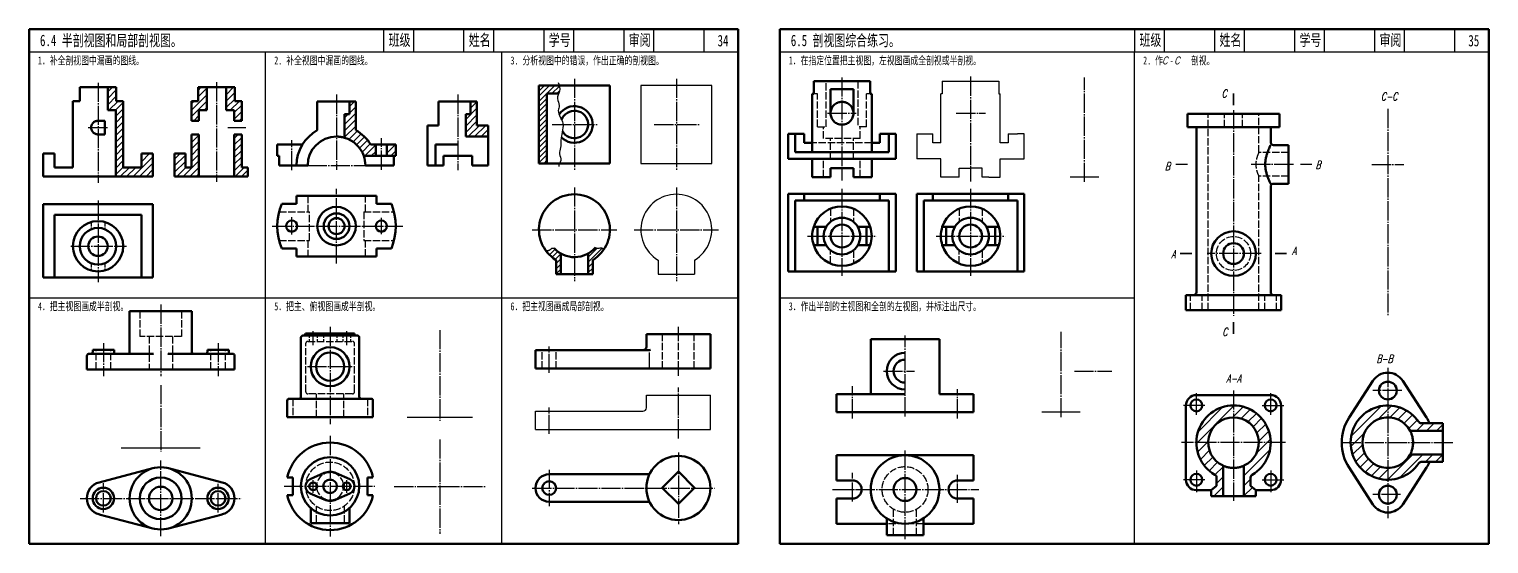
# Model space of a CAD drawing. Header units: millimetres. Extents: x -334 to 3025, y 133 to 867.
# Drawn here: x 699 to 1337, y 642 to 867 of the extents above; entities that cross this region are included whole.
import ezdxf

# ---------------------------------------------------------------- set-up
doc = ezdxf.new("R2010")
doc.units = ezdxf.units.MM
doc.header["$LTSCALE"] = 0.8
doc.linetypes.add('myCENTER', pattern=[18, 15, -1, 1, -1])
doc.linetypes.add('myHIDDEN', pattern=[5, 4, -1])
for name, color, linetype, lineweight in [('中心线', 7, 'myCENTER', 25), ('剖面线', 7, 'Continuous', 25), ('标注', 7, 'Continuous', 25), ('标题文字', 7, 'Continuous', 25), ('粗实线', 7, 'Continuous', 50), ('细实线', 7, 'Continuous', 25), ('虚线', 7, 'myHIDDEN', 25)]:
    doc.layers.add(name, color=color, linetype=linetype, lineweight=lineweight)
doc.styles.add('字母标注-2.5号', font='txt.shx', dxfattribs={"width": 0.7, "oblique": 15, "height": 2.5})
doc.styles.add('标题字母', font='', dxfattribs={"width": 0.7, "oblique": 15, "height": 5})
doc.styles.add('标题汉字1-5号', font='SimSun.ttf', dxfattribs={"width": 0.7, "height": 5})
doc.styles.add('标题汉字2-3.5号', font='SimSun.ttf', dxfattribs={"width": 0.7, "height": 3.5})
doc.styles.get('标题字母').set_extended_font_data('FZFangSong-Z02')
pattern_1 = [(45, (0, 285.6778), (-1.4142136, 1.4142136), [])]

msp = doc.modelspace()

# ---------------------------------------------------------------- hatches: boundary and pattern name
at = {"layer": '剖面线'}
h = msp.add_hatch(dxfattribs=at)
h.set_pattern_fill('_USER', color=256, scale=2, angle=45, style=0, pattern_type=0)
h.set_pattern_definition([(45, (704.8127, 186.1722), (-1.4142136, 1.4142136), [])])
h.paths.add_polyline_path([(736.81, 835.52), (736.81, 841.52), (733.06, 841.52), (733.06, 831.52), (736.56, 831.52), (736.56, 802.52), (752.81, 802.52), (752.81, 812.52), (747.81, 812.52), (747.81, 806.52), (739.81, 806.52), (739.81, 835.52)])
h = msp.add_hatch(dxfattribs=at)
h.set_pattern_fill('_USER', color=256, scale=2, angle=45, style=0, pattern_type=0)
h.set_pattern_definition([(45, (698.462, 186.1722), (-1.4142136, 1.4142136), [])])
h.paths.add_polyline_path([(791.65, 820.9), (788.4, 820.9), (788.4, 802.52), (794.3, 802.52), (794.3, 806.52), (791.65, 806.52)])
h.paths.add_polyline_path([(784.9, 831.52), (788.4, 831.52), (788.4, 826.9), (791.65, 826.9), (791.65, 835.52), (788.65, 835.52), (788.65, 841.52), (784.9, 841.52)])
h.paths.add_polyline_path([(772.9, 831.52), (776.4, 831.52), (776.4, 841.52), (772.65, 841.52), (772.65, 835.52), (769.65, 835.52), (769.65, 826.9), (772.9, 826.9)])
h.paths.add_polyline_path([(767, 812.52), (762.3, 812.52), (762.3, 802.52), (772.9, 802.52), (772.9, 820.9), (769.65, 820.9), (769.65, 806.52), (767, 806.52)])
h = msp.add_hatch(dxfattribs=at)
h.set_pattern_fill('ANSI31', color=256, scale=0.5, style=0)
h.set_pattern_definition([(45, (898.9992, 738.625), (-1.122532, 1.122532), [])])
edge = h.paths.add_edge_path()
edge.add_line((921.66, 808.26), (925.16, 808.26))
edge.add_line((925.16, 808.26), (925.16, 838.76))
edge.add_line((925.16, 838.76), (930.32, 838.76))
edge.add_spline(control_points=[(930.32, 838.76), (930.46, 839.1), (930.91, 840.25), (930.74, 841.43), (930.52, 842.26)], knot_values=[1.32318, 1.32318, 1.32318, 1.32318, 2.401232, 4.900822, 4.900822, 4.900822, 4.900822], degree=3, periodic=0)
edge.add_line((930.52, 842.26), (921.66, 842.26))
edge.add_line((921.66, 842.26), (921.66, 808.26))
h = msp.add_hatch(dxfattribs=at)
h.set_pattern_fill('_USER', color=256, scale=2, angle=45, style=0, pattern_type=0)
h.set_pattern_definition(pattern_1)
h.paths.add_polyline_path([(850.27, 816.47), (848.07, 816.47, 0.131574), (841.52, 822.72), (841.52, 835.37), (838.72, 835.37), (838.72, 829.77), (836.62, 829.77), (836.62, 819.48, -0.241931), (845, 811.57), (850.27, 811.57)])
h = msp.add_hatch(dxfattribs=at)
h.set_pattern_fill('_USER', color=256, scale=2, angle=45, style=0, pattern_type=0)
h.set_pattern_definition(pattern_1)
h.paths.add_polyline_path([(899.44, 824.87), (894.54, 824.87), (894.54, 835.37), (891.74, 835.37), (891.74, 829.77), (889.64, 829.77), (889.64, 819.97), (899.44, 819.97)])
h = msp.add_hatch(dxfattribs=at)
h.set_pattern_fill('_USER', color=256, scale=2, angle=45, style=0, pattern_type=0)
h.set_pattern_definition(pattern_1)
h.paths.add_polyline_path([(859.02, 816.47), (855.17, 816.47), (855.17, 811.57), (859.02, 811.57)])
h = msp.add_hatch(dxfattribs=at)
h.set_pattern_fill('ANSI31', color=256, scale=0.5, style=0)
h.set_pattern_definition([(45, (898.9992, 741.0368), (-1.12253, 1.12253), [])])
edge = h.paths.add_edge_path()
edge.add_arc((937.16, 779.25), 12, 222.11009, 240, ccw=False)
edge.add_spline(control_points=[(928.26, 771.21), (927.94, 771.23), (927.28, 771.29), (926.41, 770.15), (925.35, 770.14), (924.63, 770.13)], knot_values=[0, 0, 0, 0, 0.915, 1.847561, 3.883074, 3.883074, 3.883074, 3.883074], degree=3, periodic=0)
edge.add_arc((937.16, 779.25), 15.5, 216.03745, 238.92705)
edge.add_line((929.16, 765.98), (929.16, 759.75))
edge.add_line((929.16, 759.75), (931.16, 759.75))
edge.add_line((931.16, 759.75), (931.16, 768.86))
edge = h.paths.add_edge_path()
edge.add_arc((937.16, 779.25), 15.5, 301.07295, 327.70489)
edge.add_spline(control_points=[(950.27, 770.97), (950.15, 770.91), (949.77, 770.72), (949.04, 771.74), (947.66, 770.88), (946.74, 771.31), (946.33, 771.5)], knot_values=[0, 0, 0, 0, 0.353957, 1.203303, 2.812638, 4.137326, 4.137326, 4.137326, 4.137326], degree=3, periodic=0)
edge.add_arc((937.16, 779.25), 12, 300, 319.78175, ccw=False)
edge.add_line((943.16, 768.86), (943.16, 759.75))
edge.add_line((943.16, 759.75), (945.16, 759.75))
edge.add_line((945.16, 759.75), (945.16, 765.98))
h = msp.add_hatch(dxfattribs=at)
h.set_pattern_fill('ANSI31', color=256, scale=0.975, style=0)
h.set_pattern_definition([(45, (1179.661, 647.5647), (-2.18894, 2.18894), [])])
h.paths.add_polyline_path([(1229.96, 676.09), (1229.96, 662.76), (1235.16, 662.76), (1235.16, 665.36), (1232.89, 667.31), (1232.89, 670.96, -0.267949), (1233.54, 672.08, 3.732051), (1217.29, 672.08, -0.267949), (1217.94, 670.96), (1217.94, 667.31), (1215.66, 665.36), (1215.66, 662.76), (1220.86, 662.76), (1220.86, 676.09, -4.641705)])
h = msp.add_hatch(dxfattribs=at)
h.set_pattern_fill('ANSI31', color=256, scale=0.975, style=0)
h.set_pattern_definition([(45, (1183.9525, 644.247), (-2.18894, 2.18894), [])])
h.paths.add_polyline_path([(1302.63, 691.36), (1316.93, 691.36), (1316.93, 694.61), (1307.47, 694.61, -0.250492), (1306.39, 695.18, 3.296663), (1306.39, 677.13, -0.250492), (1307.47, 677.71), (1316.93, 677.71), (1316.93, 680.96), (1302.63, 680.96, -4)])

# ---------------------------------------------------------------- linework, layer by layer
for p, q in [((802.04, 641.92), (802.04, 856.92)), ((905.37, 641.92), (905.37, 856.92)), ((1182.05, 641.92), (1182.05, 856.92)), ((698.71, 749.42), (1008.71, 749.42)), ((1027.05, 749.42), (1182.05, 749.42))]:
    msp.add_line(p, q)
at = {"layer": '中心线', "ltscale": 0.7, "extrusion": (0, 1, 0)}
for p, q in [((728.81, 843.52), (728.81, 799.8)), ((833.12, 838.37), (833.12, 805.45)), ((886.14, 838.37), (886.14, 805.28))]:
    msp.add_line(p, q, dxfattribs=at)
at = {"layer": '中心线', "ltscale": 0.7}
for p, q in [((780.65, 843.73), (780.65, 800.22)), ((937.16, 845.26), (937.16, 805.26)), ((981.74, 845.26), (981.74, 805.26)), ((1054.16, 845.87), (1054.16, 800.73)), ((1110.42, 846.18), (1110.42, 800.3)), ((1160.25, 800.14), (1160.25, 845.73)), ((1047.91, 830.18), (1060.42, 830.18)), ((1104.16, 830.18), (1116.93, 830.18)), ((1225.41, 831.55), (1225.41, 741.59)), ((1292.88, 832.04), (1292.88, 741.59)), ((724.57, 823.9), (733.44, 823.9)), ((785.57, 823.9), (793.49, 823.9)), ((927.46, 825.26), (947.25, 825.26)), ((972.04, 825.26), (991.83, 825.26)), ((813.52, 805.28), (813.52, 818.47)), ((852.72, 805.45), (852.72, 819.34)), ((820.52, 807.37), (845.72, 807.37)), ((1251.59, 807.82), (1233.19, 807.82)), ((1285.9, 807.82), (1299.95, 807.82)), ((728.81, 791.99), (728.81, 756.35)), ((833.12, 764.51), (833.12, 797.12)), ((937.16, 797.75), (937.16, 756.75)), ((981.74, 797.75), (981.74, 756.75)), ((1054.16, 797.12), (1054.16, 759.05)), ((1110.42, 797.12), (1110.42, 759.05)), ((804.98, 780.81), (862.16, 780.81)), ((813.52, 777.16), (813.52, 784.79)), ((852.72, 777.33), (852.72, 784.45)), ((918.66, 779.25), (955.66, 779.25)), ((963.24, 779.25), (1000.24, 779.25)), ((1039.04, 776.46), (1069.29, 776.46)), ((1095.3, 776.46), (1125.55, 776.46)), ((716.86, 772.04), (741.22, 772.04)), ((1237.55, 768.82), (1213.82, 768.82)), ((756.23, 746.54), (756.23, 715.18)), ((822.92, 728.76), (822.92, 734.88)), ((830.32, 736.83), (830.32, 694.28)), ((837.55, 728.76), (837.55, 734.88)), ((878.24, 735.39), (878.24, 695.72)), ((982.62, 733.56), (982.62, 736.77)), ((1149.99, 697.24), (1149.99, 734.65)), ((731.15, 729.68), (731.15, 715.18)), ((781.3, 729.68), (781.3, 715.18)), ((926.12, 716.61), (926.12, 728.2)), ((1081.76, 697.61), (1081.76, 732.95)), ((820.4, 719.38), (840.6, 719.38)), ((982.62, 715.36), (982.62, 718.56)), ((1072.27, 717.41), (1085.92, 717.41)), ((1155.83, 717.41), (1172.14, 717.41)), ((1292.88, 718.84), (1292.88, 653.07)), ((982.62, 688), (982.62, 710.21)), ((1058.76, 696.7), (1058.76, 710.87)), ((1104.76, 696.7), (1104.76, 709.53)), ((1225.41, 709.01), (1225.41, 660.74)), ((1298.98, 708.91), (1286.39, 708.91)), ((1212.92, 702.41), (1203.46, 702.41)), ((1209.16, 698.31), (1209.16, 708.17)), ((1237.9, 702.41), (1247.36, 702.41)), ((1241.66, 698.31), (1241.66, 708.17)), ((926.12, 689.98), (926.12, 701.57)), ((830.32, 689.06), (830.32, 645.06)), ((878.24, 687.55), (878.24, 646.21)), ((1248.2, 686.16), (1202.68, 686.16)), ((1272.73, 686.16), (1321.25, 686.16)), ((756.23, 645.19), (756.23, 678.39)), ((982.62, 681.88), (982.62, 650.5)), ((1081.76, 644.01), (1081.76, 682.7)), ((926.12, 674.33), (926.12, 658.37)), ((1058.76, 660.35), (1058.76, 672.91)), ((1104.76, 659.82), (1104.76, 672.11)), ((1209.16, 674), (1209.16, 664.14)), ((1241.66, 674), (1241.66, 664.14)), ((731.15, 655.59), (731.15, 668.38)), ((781.3, 655.59), (781.3, 668.08)), ((810.18, 667.06), (850.43, 667.06)), ((822.92, 664.21), (822.92, 669.81)), ((837.55, 664.21), (837.55, 669.81)), ((858.34, 666.99), (898.2, 666.99)), ((918.74, 666.31), (998.36, 666.31)), ((1050.07, 665.67), (1114.01, 665.67)), ((1212.92, 669.91), (1203.46, 669.91)), ((1237.9, 669.91), (1247.36, 669.91)), ((720.93, 661.79), (791.53, 661.79)), ((1298.49, 663.41), (1286.39, 663.41))]:
    msp.add_line(p, q, dxfattribs=at)
at = {"layer": '中心线', "ltscale": 0.7, "extrusion": (0, 1, 2.22045e-16)}
msp.add_line((756.23, 711.35), (756.23, 682.1), dxfattribs=at)
at = {"layer": '标注'}
for points in [[(1225.41, 833.69, 0.65, 0.65, 0), (1225.41, 838.89, 0, 0, 0), (1229.31, 838.89, 1.04, 0, 0), (1233.86, 838.89, 0, 0, 0)], [(1205.34, 807.82, 0.65, 0.65, 0), (1200.14, 807.82, 0, 0, 0), (1200.14, 811.72, 1.04, 0, 0), (1200.14, 816.27, 0, 0, 0)], [(1254.6, 807.82, 0.65, 0.65, 0), (1259.8, 807.82, 0, 0, 0), (1259.8, 811.72, 1.04, 0, 0), (1259.8, 816.27, 0, 0, 0)], [(1207.2, 768.82, 0.65, 0.65, 0), (1202, 768.82, 0, 0, 0), (1202, 764.92, 1.04, 0, 0), (1202, 760.37, 0, 0, 0)], [(1243.49, 768.82, 0.65, 0.65, 0), (1248.69, 768.82, 0, 0, 0), (1248.69, 764.92, 1.04, 0, 0), (1248.69, 760.37, 0, 0, 0)], [(1225.41, 738.84, 0.65, 0.65, 0), (1225.41, 733.64, 0, 0, 0), (1229.31, 733.64, 1.04, 0, 0), (1233.86, 733.64, 0, 0, 0)]]:
    msp.add_lwpolyline(points, format="xyseb", dxfattribs=at)
at = {"layer": '粗实线'}
for p, q in [((698.71, 866.92), (698.71, 641.92)), ((1008.71, 866.92), (698.71, 866.92)), ((1008.71, 641.92), (1008.71, 866.92)), ((1027.05, 866.92), (1027.05, 641.92)), ((1337.05, 866.92), (1027.05, 866.92)), ((1337.05, 641.92), (1337.05, 866.92)), ((952.66, 842.26), (921.66, 842.26)), ((921.66, 842.26), (921.66, 808.26)), ((925.16, 838.76), (925.16, 808.26)), ((930.32, 838.76), (925.16, 838.76)), ((952.66, 808.26), (952.66, 842.26)), ((791.65, 820.9), (788.4, 820.9)), ((921.66, 808.26), (952.66, 808.26)), ((815.62, 790.61), (815.62, 794.11)), ((850.62, 794.11), (815.62, 794.11)), ((850.62, 794.11), (850.62, 790.61)), ((1030.66, 794.96), (1030.66, 760.96)), ((1037.66, 794.96), (1030.66, 794.96)), ((1033.66, 760.96), (1033.66, 791.96)), ((1033.66, 791.96), (1037.66, 791.96)), ((1037.66, 791.96), (1037.66, 794.96)), ((1037.66, 794.96), (1070.66, 794.96)), ((1070.66, 791.96), (1037.66, 791.96)), ((1077.66, 794.96), (1070.66, 794.96)), ((1070.66, 794.96), (1070.66, 791.96)), ((1070.66, 791.96), (1074.66, 791.96)), ((1074.66, 791.96), (1074.66, 760.96)), ((1077.66, 760.96), (1077.66, 794.96)), ((1086.92, 794.96), (1086.92, 760.96)), ((1093.92, 794.96), (1086.92, 794.96)), ((1089.92, 760.96), (1089.92, 791.96)), ((1089.92, 791.96), (1093.92, 791.96)), ((1093.92, 791.96), (1093.92, 794.96)), ((1093.92, 794.96), (1126.92, 794.96)), ((1126.92, 791.96), (1093.92, 791.96)), ((1133.92, 794.96), (1126.92, 794.96)), ((1126.92, 794.96), (1126.92, 791.96)), ((1126.92, 791.96), (1130.92, 791.96)), ((1130.92, 791.96), (1130.92, 760.96)), ((1133.92, 760.96), (1133.92, 794.96)), ((704.81, 790.39), (704.81, 758.39)), ((752.81, 790.39), (704.81, 790.39)), ((747.81, 785.69), (709.81, 785.69)), ((709.81, 785.69), (709.81, 758.39)), ((747.81, 785.69), (747.81, 758.39)), ((752.81, 790.39), (752.81, 758.39)), ((809.14, 790.61), (815.62, 790.61)), ((857.09, 790.61), (850.62, 790.61)), ((1041.79, 780.46), (1047.23, 780.46)), ((1043.41, 780.46), (1043.41, 772.46)), ((1061.09, 780.46), (1066.53, 780.46)), ((1064.91, 772.46), (1064.91, 780.46)), ((1098.05, 780.46), (1103.49, 780.46)), ((1099.67, 780.46), (1099.67, 772.46)), ((1117.35, 780.46), (1122.79, 780.46)), ((1121.17, 772.46), (1121.17, 780.46)), ((1047.23, 772.46), (1041.79, 772.46)), ((1066.53, 772.46), (1061.09, 772.46)), ((1103.49, 772.46), (1098.05, 772.46)), ((1122.79, 772.46), (1117.35, 772.46)), ((815.62, 771.01), (809.14, 771.01)), ((815.62, 767.51), (815.62, 771.01)), ((815.62, 767.51), (850.62, 767.51)), ((850.62, 771.01), (857.09, 771.01)), ((850.62, 771.01), (850.62, 767.51)), ((931.16, 768.86), (931.16, 759.75)), ((943.16, 768.86), (943.16, 759.75)), ((929.16, 765.98), (929.16, 759.75)), ((929.16, 759.75), (945.16, 759.75)), ((945.16, 765.98), (945.16, 759.75)), ((1030.66, 760.96), (1033.66, 760.96)), ((1074.66, 760.96), (1033.66, 760.96)), ((1074.66, 760.96), (1077.66, 760.96)), ((1086.92, 760.96), (1089.92, 760.96)), ((1130.92, 760.96), (1089.92, 760.96)), ((1130.92, 760.96), (1133.92, 760.96)), ((704.81, 758.39), (709.81, 758.39)), ((709.81, 758.39), (747.81, 758.39)), ((752.81, 758.39), (747.81, 758.39)), ((968.62, 733.56), (996.62, 733.56)), ((968.62, 728.06), (968.62, 733.56)), ((996.62, 718.56), (996.62, 733.56)), ((752.77, 724.98), (753.06, 725.16)), ((759.68, 724.98), (759.39, 725.16)), ((920.12, 726.56), (969.96, 726.56)), ((920.12, 718.56), (920.12, 726.56)), ((969.96, 726.56), (970.41, 726.72)), ((920.12, 718.56), (996.62, 718.56)), ((1275.95, 697.09), (1286.33, 713.14)), ((1299.43, 713.14), (1309.8, 697.09)), ((1204.61, 669.91), (1204.61, 702.41)), ((1209.16, 706.96), (1241.66, 706.96)), ((1246.21, 702.41), (1246.21, 669.91)), ((1302.63, 691.36), (1316.93, 691.36)), ((1316.93, 694.61), (1307.47, 694.61)), ((1316.93, 691.36), (1316.93, 694.61)), ((1316.93, 691.36), (1316.93, 680.96)), ((1051.76, 669.67), (1051.76, 680.67)), ((1051.76, 680.67), (1081.76, 680.67)), ((1081.76, 680.67), (1111.76, 680.67)), ((1111.76, 680.67), (1111.76, 669.67)), ((1316.93, 680.96), (1302.63, 680.96)), ((1307.47, 677.71), (1316.93, 677.71)), ((1316.93, 677.71), (1316.93, 680.96)), ((729.31, 668.78), (752.77, 674.94)), ((759.68, 674.94), (783.14, 668.78)), ((811.58, 670.89), (813.96, 670.89)), ((813.96, 670.89), (813.96, 663.24)), ((827.76, 672.9), (821.56, 670.18)), ((838.95, 670.16), (832.95, 672.87)), ((846.69, 663.24), (846.69, 670.89)), ((846.69, 670.89), (849.06, 670.89)), ((926.12, 672.31), (969.05, 672.31)), ((1217.94, 670.96), (1217.94, 667.31)), ((1220.86, 662.76), (1220.86, 676.09)), ((1229.96, 676.09), (1229.96, 662.76)), ((1232.89, 667.31), (1232.89, 670.96)), ((1286.33, 659.17), (1275.95, 675.22)), ((1309.8, 675.22), (1299.43, 659.17)), ((821.56, 663.95), (827.76, 661.23)), ((832.95, 661.26), (838.95, 663.97)), ((1058.76, 669.67), (1051.76, 669.67)), ((1104.76, 669.67), (1111.76, 669.67)), ((1215.66, 665.36), (1209.16, 665.36)), ((1217.94, 667.31), (1215.66, 665.36)), ((1215.66, 665.36), (1215.66, 662.76)), ((1235.16, 665.36), (1232.89, 667.31)), ((1241.66, 665.36), (1235.16, 665.36)), ((1235.16, 662.76), (1235.16, 665.36)), ((813.96, 663.24), (811.58, 663.24)), ((821.82, 657.56), (821.82, 650.91)), ((838.82, 657.56), (838.82, 650.91)), ((849.06, 663.24), (846.69, 663.24)), ((926.12, 660.31), (969.05, 660.31)), ((1051.76, 650.67), (1051.76, 661.67)), ((1051.76, 661.67), (1058.76, 661.67)), ((1111.76, 661.67), (1104.76, 661.67)), ((1111.76, 661.67), (1111.76, 650.67)), ((1215.66, 662.76), (1220.86, 662.76)), ((1229.96, 662.76), (1220.86, 662.76)), ((1229.96, 662.76), (1235.16, 662.76)), ((752.77, 648.64), (729.31, 654.8)), ((783.14, 654.8), (759.68, 648.64)), ((1073.76, 645.67), (1073.76, 652.98)), ((1089.76, 645.67), (1089.76, 652.98)), ((838.82, 650.91), (821.82, 650.91)), ((1073.76, 650.67), (1051.76, 650.67)), ((1089.76, 645.67), (1073.76, 645.67)), ((1111.76, 650.67), (1089.76, 650.67)), ((698.71, 641.92), (1008.71, 641.92)), ((1027.05, 641.92), (1337.05, 641.92))]:
    msp.add_line(p, q, dxfattribs=at)
at = {"layer": '粗实线', "extrusion": (0, 1, 2.22045e-16)}
for p, q in [((1041.79, 844.18), (1066.53, 844.18)), ((1041.79, 844.18), (1041.79, 838.68)), ((1066.53, 838.68), (1066.53, 844.18)), ((1041.79, 838.68), (1041.16, 838.68)), ((1041.16, 813.18), (1041.16, 838.68)), ((1049.16, 840.68), (1059.16, 840.68)), ((1049.16, 830.18), (1049.16, 840.68)), ((1059.16, 840.68), (1059.16, 830.18)), ((1067.16, 838.68), (1066.53, 838.68)), ((1067.16, 813.18), (1067.16, 838.68)), ((1208.49, 829.92), (1205.26, 829.92)), ((1205.26, 824.07), (1205.26, 829.92)), ((1218.86, 829.92), (1208.49, 829.92)), ((1231.96, 829.92), (1218.86, 829.92)), ((1242.33, 829.92), (1231.96, 829.92)), ((1245.56, 829.92), (1242.33, 829.92)), ((1245.56, 824.07), (1245.56, 829.92)), ((1205.26, 824.07), (1208.49, 824.07)), ((1208.49, 824.07), (1218.86, 824.07)), ((1209.16, 751.92), (1209.16, 824.07)), ((1218.86, 824.07), (1231.96, 824.07)), ((1231.96, 824.07), (1242.33, 824.07)), ((1241.66, 817.57), (1241.66, 824.07)), ((1242.33, 824.07), (1245.56, 824.07)), ((1030.66, 821.18), (1030.66, 810.18)), ((1030.66, 821.18), (1033.66, 821.18)), ((1033.66, 813.18), (1033.66, 821.18)), ((1033.66, 821.18), (1037.66, 821.18)), ((1037.66, 817.18), (1037.66, 821.18)), ((1041.16, 817.18), (1037.66, 817.18)), ((1070.66, 817.18), (1067.16, 817.18)), ((1070.66, 821.18), (1074.66, 821.18)), ((1070.66, 821.18), (1070.66, 817.18)), ((1074.66, 821.18), (1077.66, 821.18)), ((1074.66, 821.18), (1074.66, 813.18)), ((1077.66, 821.18), (1077.66, 810.18)), ((1074.66, 813.18), (1033.66, 813.18)), ((1249.46, 816.27), (1242.96, 816.27)), ((1249.46, 816.27), (1249.46, 807.82)), ((1077.66, 810.18), (1030.66, 810.18)), ((1041.16, 802.18), (1041.16, 810.18)), ((1049.16, 802.18), (1049.16, 806.18)), ((1049.16, 806.18), (1059.16, 806.18)), ((1059.16, 806.18), (1059.16, 802.18)), ((1067.16, 802.18), (1067.16, 810.18)), ((1249.46, 807.82), (1249.46, 799.37)), ((1049.16, 802.18), (1041.16, 802.18)), ((1067.16, 802.18), (1059.16, 802.18)), ((1241.66, 751.92), (1241.66, 798.07)), ((1249.46, 799.37), (1242.96, 799.37)), ((1204.61, 744.12), (1204.61, 750.62)), ((1207.86, 750.62), (1204.61, 750.62)), ((1242.96, 750.62), (1207.86, 750.62)), ((1246.21, 750.62), (1242.96, 750.62)), ((1246.21, 744.12), (1246.21, 750.62)), ((742.63, 743.68), (769.83, 743.68)), ((742.63, 725.83), (742.63, 743.68)), ((769.83, 725.83), (769.83, 743.68)), ((1204.61, 744.12), (1209.16, 744.12)), ((1209.16, 744.12), (1241.66, 744.12)), ((1241.66, 744.12), (1246.21, 744.12)), ((817.57, 706.2), (817.57, 732.13)), ((818.42, 732.98), (842.22, 732.98)), ((819.52, 733.83), (821.56, 733.83)), ((819.52, 733.83), (819.52, 733.83)), ((821.56, 733.83), (827.76, 733.83)), ((827.76, 733.83), (832.95, 733.83)), ((832.95, 733.83), (838.95, 733.83)), ((838.95, 733.83), (840.95, 733.83)), ((840.95, 733.83), (840.95, 733.83)), ((843.07, 706.2), (843.07, 732.13)), ((723.93, 718.18), (723.93, 724.13)), ((725.63, 724.98), (724.78, 724.98)), ((752.77, 724.98), (725.63, 724.98)), ((726.48, 726.68), (735.83, 726.68)), ((726.48, 725.83), (726.48, 726.68)), ((735.83, 725.83), (735.83, 726.68)), ((786.83, 724.98), (759.68, 724.98)), ((776.63, 726.68), (785.98, 726.68)), ((776.63, 725.83), (776.63, 726.68)), ((785.98, 725.83), (785.98, 726.68)), ((787.68, 724.98), (786.83, 724.98)), ((788.53, 718.18), (788.53, 724.13)), ((723.93, 718.18), (729.31, 718.18)), ((729.31, 718.18), (752.77, 718.18)), ((752.77, 718.18), (759.68, 718.18)), ((759.68, 718.18), (783.14, 718.18)), ((783.14, 718.18), (788.53, 718.18)), ((811.58, 704.5), (811.58, 697.28)), ((812.43, 705.35), (848.21, 705.35)), ((849.06, 697.28), (849.06, 704.5)), ((849.06, 697.28), (811.58, 697.28))]:
    msp.add_line(p, q, dxfattribs=at)
at = {"layer": '粗实线', "extrusion": (0, 1, 0)}
for p, q in [((728.81, 841.52), (720.81, 841.52)), ((720.81, 835.52), (720.81, 841.52)), ((733.06, 841.52), (728.81, 841.52)), ((733.06, 841.52), (733.06, 831.52)), ((736.81, 841.52), (733.06, 841.52)), ((736.81, 835.52), (736.81, 841.52)), ((772.65, 841.52), (772.65, 835.52)), ((776.4, 841.52), (772.65, 841.52)), ((784.9, 841.52), (776.4, 841.52)), ((776.4, 831.52), (776.4, 841.52)), ((784.9, 841.52), (784.9, 831.52)), ((788.65, 841.52), (784.9, 841.52)), ((788.65, 835.52), (788.65, 841.52)), ((720.81, 835.52), (717.81, 835.52)), ((717.81, 835.52), (717.81, 806.52)), ((733.06, 831.52), (736.56, 831.52)), ((736.56, 831.52), (736.56, 802.52)), ((739.81, 835.52), (736.81, 835.52)), ((739.81, 806.52), (739.81, 835.52)), ((769.65, 835.52), (769.65, 826.9)), ((772.65, 835.52), (769.65, 835.52)), ((772.9, 826.9), (772.9, 831.52)), ((772.9, 831.52), (776.4, 831.52)), ((784.9, 831.52), (788.4, 831.52)), ((788.4, 831.52), (788.4, 826.9)), ((791.65, 835.52), (788.65, 835.52)), ((791.65, 826.9), (791.65, 835.52)), ((824.72, 835.37), (833.12, 835.37)), ((824.72, 835.37), (824.72, 822.72)), ((833.12, 835.37), (838.72, 835.37)), ((838.72, 835.37), (838.72, 829.77)), ((841.52, 835.37), (838.72, 835.37)), ((841.52, 822.72), (841.52, 835.37)), ((877.74, 835.37), (886.14, 835.37)), ((877.74, 835.37), (877.74, 824.87)), ((886.14, 835.37), (891.74, 835.37)), ((891.74, 835.37), (891.74, 829.77)), ((894.54, 835.37), (891.74, 835.37)), ((894.54, 824.87), (894.54, 835.37)), ((728.81, 826.9), (731.81, 826.9)), ((731.81, 826.9), (731.81, 820.9)), ((769.65, 826.9), (772.9, 826.9)), ((788.4, 826.9), (791.65, 826.9)), ((836.62, 829.77), (836.62, 819.48)), ((838.72, 829.77), (836.62, 829.77)), ((872.84, 824.87), (872.84, 807.37)), ((872.84, 824.87), (877.74, 824.87)), ((889.64, 829.77), (889.64, 819.97)), ((891.74, 829.77), (889.64, 829.77)), ((899.44, 824.87), (894.54, 824.87)), ((899.44, 819.97), (899.44, 824.87)), ((731.81, 820.9), (728.81, 820.9)), ((769.65, 820.9), (769.65, 806.52)), ((772.9, 820.9), (769.65, 820.9)), ((772.9, 802.52), (772.9, 820.9)), ((788.4, 820.9), (788.4, 802.52)), ((791.65, 806.52), (791.65, 820.9)), ((889.64, 819.97), (899.44, 819.97)), ((899.44, 819.97), (899.44, 807.37)), ((704.81, 802.52), (704.81, 812.52)), ((704.81, 812.52), (709.81, 812.52)), ((709.81, 812.52), (709.81, 806.52)), ((747.81, 812.52), (747.81, 806.52)), ((752.81, 812.52), (747.81, 812.52)), ((752.81, 802.52), (752.81, 812.52)), ((762.3, 812.52), (762.3, 802.52)), ((767, 812.52), (762.3, 812.52)), ((767, 806.52), (767, 812.52)), ((809.14, 816.47), (807.22, 816.47)), ((807.22, 811.57), (807.22, 816.47)), ((807.22, 811.57), (808, 811.57)), ((808, 811.57), (808, 807.37)), ((818.17, 816.47), (809.14, 816.47)), ((845, 811.57), (850.27, 811.57)), ((850.27, 816.47), (848.07, 816.47)), ((850.27, 816.47), (855.17, 816.47)), ((850.27, 811.57), (850.27, 816.47)), ((850.27, 811.57), (855.17, 811.57)), ((855.17, 816.47), (855.17, 811.57)), ((859.02, 816.47), (855.17, 816.47)), ((855.17, 811.57), (859.02, 811.57)), ((858.24, 811.57), (858.24, 807.37)), ((859.02, 811.57), (859.02, 816.47)), ((876.34, 807.37), (876.34, 816.47)), ((886.14, 816.47), (876.34, 816.47)), ((879.84, 807.37), (879.84, 811.57)), ((879.84, 811.57), (886.14, 811.57)), ((886.14, 811.57), (892.44, 811.57)), ((892.44, 811.57), (892.44, 807.37)), ((709.81, 806.52), (717.81, 806.52)), ((747.81, 806.52), (739.81, 806.52)), ((769.65, 806.52), (767, 806.52)), ((794.3, 806.52), (791.65, 806.52)), ((794.3, 802.52), (794.3, 806.52)), ((808, 807.37), (809.14, 807.37)), ((815.62, 807.37), (809.14, 807.37)), ((820.52, 807.37), (815.62, 807.37)), ((858.24, 807.37), (845.72, 807.37)), ((876.34, 807.37), (872.84, 807.37)), ((876.34, 807.37), (879.84, 807.37)), ((899.44, 807.37), (892.44, 807.37)), ((728.81, 802.52), (704.81, 802.52)), ((736.56, 802.52), (728.81, 802.52)), ((736.56, 802.52), (752.81, 802.52)), ((762.3, 802.52), (772.9, 802.52)), ((788.4, 802.52), (772.9, 802.52)), ((788.4, 802.52), (794.3, 802.52)), ((1096.76, 731.41), (1066.76, 731.41)), ((1066.76, 707.41), (1066.76, 731.41)), ((1096.76, 707.41), (1096.76, 731.41)), ((1051.76, 699.41), (1051.76, 707.41)), ((1081.76, 707.41), (1051.76, 707.41)), ((1111.76, 707.41), (1096.76, 707.41)), ((1111.76, 699.41), (1111.76, 707.41)), ((1051.76, 699.41), (1111.76, 699.41))]:
    msp.add_line(p, q, dxfattribs=at)
at = {"layer": '粗实线'}
msp.add_lwpolyline([(982.62, 659.39), (989.69, 666.46), (982.62, 673.53), (975.54, 666.46)], close=True, dxfattribs=at)
for centre, radius in [((833.12, 780.81), 8.4), ((833.12, 780.81), 5.6), ((728.81, 772.04), 11), ((728.81, 772.04), 8), ((813.52, 780.81), 2.45), ((833.12, 780.81), 3.5), ((852.72, 780.81), 2.45), ((1054.16, 776.46), 5), ((1110.42, 776.46), 5), ((728.81, 772.04), 4.25), ((1225.41, 768.82), 9.75), ((1225.41, 768.82), 4.55), ((830.32, 719.38), 8.5), ((830.32, 719.38), 6.16), ((1292.88, 708.91), 3.9), ((1209.16, 702.41), 2.6), ((1241.66, 702.41), 2.6), ((830.32, 667.06), 12.75), ((982.62, 666.31), 14), ((1081.76, 665.67), 15), ((756.23, 661.79), 13.6), ((756.23, 661.79), 9.14), ((1081.76, 665.67), 5), ((1209.16, 669.91), 2.6), ((1241.66, 669.91), 2.6), ((731.15, 661.79), 4.67), ((731.15, 661.79), 3.19), ((756.23, 661.79), 5.1), ((781.3, 661.79), 4.67), ((781.3, 661.79), 3.19), ((822.92, 667.06), 1.7), ((830.32, 667.06), 2.98), ((837.55, 667.06), 1.7), ((926.12, 666.31), 3), ((1292.88, 663.41), 3.9)]:
    msp.add_circle(centre, radius, dxfattribs=at)
for centre, radius, start, end in [((937.16, 825.26), 8, 223.72168, 147.3073), ((937.16, 825.26), 6, 208.67748, 159.93558), ((833.12, 807.37), 17.5, 118.6854, 180), ((833.12, 807.37), 12.6, 90, 180), ((833.12, 807.37), 12.6, 19.47122, 73.87238), ((833.12, 807.37), 17.5, 31.33225, 61.3146), ((1242.96, 817.57), 1.3, 180, 270), ((833.12, 807.37), 12.6, 0, 19.47122), ((1242.96, 798.07), 1.3, 90, 180), ((937.16, 779.25), 15.5, 301.07295, 238.92705), ((833.12, 780.81), 25.9, 157.76673, 202.23327), ((833.12, 780.81), 25.9, 337.76673, 22.23327), ((1054.16, 776.46), 13, 17.92021, 162.07979), ((1110.42, 776.46), 13, 17.92021, 162.07979), ((1054.16, 776.46), 13, 162.07979, 197.92021), ((1054.16, 776.46), 8, 150, 210), ((1054.16, 776.46), 8, 30, 150), ((1054.16, 776.46), 8, 330, 30), ((1054.16, 776.46), 13, 342.07979, 17.92021), ((1110.42, 776.46), 13, 162.07979, 197.92021), ((1110.42, 776.46), 8, 150, 210), ((1110.42, 776.46), 8, 30, 150), ((1110.42, 776.46), 8, 330, 30), ((1110.42, 776.46), 13, 342.07979, 17.92021), ((1054.16, 776.46), 13, 197.92021, 342.07979), ((1054.16, 776.46), 8, 210, 330), ((1110.42, 776.46), 13, 197.92021, 342.07979), ((1110.42, 776.46), 8, 210, 330), ((937.16, 779.25), 12, 222.11009, 319.78175), ((1207.86, 751.92), 1.3, 270, 0), ((1242.96, 751.92), 1.3, 180, 270), ((818.42, 732.13), 0.85, 90, 180), ((818.67, 733.83), 0.85, 270, 0), ((841.8, 733.83), 0.85, 180, 270), ((842.22, 732.13), 0.85, 0, 90), ((967.12, 728.06), 1.5, 270, 0), ((724.78, 724.13), 0.85, 90, 180), ((725.63, 725.83), 0.85, 270, 0), ((736.68, 725.83), 0.85, 180, 270), ((741.78, 725.83), 0.85, 270, 0), ((770.68, 725.83), 0.85, 180, 270), ((775.78, 725.83), 0.85, 270, 0), ((786.83, 725.83), 0.85, 180, 270), ((787.68, 724.13), 0.85, 0, 90), ((1081.76, 717.41), 8, 90, 270), ((1081.76, 717.41), 5, 90, 270), ((1292.88, 708.91), 7.8, 32.87835, 147.12165), ((812.43, 704.5), 0.85, 90, 180), ((816.72, 706.2), 0.85, 270, 0), ((843.92, 706.2), 0.85, 180, 270), ((848.21, 704.5), 0.85, 0, 90), ((1209.16, 702.41), 4.55, 90, 180), ((1225.41, 686.16), 16.25, 300, 240), ((1241.66, 702.41), 4.55, 0, 90), ((1292.88, 686.16), 16.25, 33.74899, 326.25101), ((1225.41, 686.16), 11.05, 294.31574, 245.68426), ((1292.88, 686.16), 20.15, 147.12165, 212.87835), ((1292.88, 686.16), 11.05, 28.07249, 331.92751), ((1292.88, 686.16), 20.15, 24.79386, 32.87835), ((1307.47, 695.91), 1.3, 213.74899, 270), ((830.32, 667.06), 19.12, 11.53696, 168.46304), ((1307.47, 676.41), 1.3, 90, 146.25101), ((1292.88, 686.16), 20.15, 327.12165, 335.20614), ((830.32, 667.06), 6.38, 65.68426, 113.69946), ((926.12, 666.31), 6, 90, 270), ((969.05, 673.81), 1.5, 270, 331.06147), ((1216.64, 670.96), 1.3, 0, 60), ((1234.19, 670.96), 1.3, 120, 180), ((731.15, 661.79), 7.22, 104.7284, 255.2716), ((781.3, 661.79), 7.22, 284.7284, 75.2716), ((822.92, 667.06), 3.4, 113.69946, 246.30054), ((830.32, 667.06), 5.95, 172.35547, 187.64453), ((830.32, 667.06), 5.95, 0, 9.83823), ((830.32, 667.06), 5.95, 350.16177, 0), ((837.55, 667.06), 3.4, 294.31574, 65.68426), ((1058.76, 665.67), 4, 270, 90), ((1104.76, 665.67), 4, 90, 270), ((1209.16, 669.91), 4.55, 180, 270), ((1241.66, 669.91), 4.55, 270, 0), ((830.32, 667.06), 19.12, 191.53696, 348.46304), ((830.32, 667.06), 6.38, 246.30054, 294.31574), ((969.05, 658.81), 1.5, 28.93853, 90), ((1292.88, 663.41), 7.8, 212.87835, 327.12165)]:
    msp.add_arc(centre, radius, start, end, dxfattribs=at)
for points, knots in [([(1059.16, 830.18), (1059.16, 830.5), (1059.13, 830.83), (1058.99, 831.49), (1058.9, 831.81), (1058.64, 832.42), (1058.48, 832.71), (1058.12, 833.25), (1057.91, 833.49), (1057.48, 833.93), (1057.23, 834.13), (1056.7, 834.5), (1056.4, 834.66), (1055.79, 834.91), (1055.47, 835.01), (1054.81, 835.14), (1054.48, 835.18), (1053.83, 835.18), (1053.5, 835.14), (1052.85, 835.01), (1052.53, 834.91), (1051.91, 834.66), (1051.62, 834.5), (1051.08, 834.13), (1050.84, 833.93), (1050.4, 833.49), (1050.2, 833.25), (1049.84, 832.71), (1049.68, 832.42), (1049.42, 831.81), (1049.32, 831.49), (1049.19, 830.83), (1049.16, 830.5), (1049.16, 830.18)], [0, 0, 0, 0, 0.97864, 0.97864, 1.957279, 1.957279, 2.935919, 2.935919, 3.914559, 3.914559, 4.885465, 4.885465, 5.856371, 5.856371, 6.827277, 6.827277, 7.798182, 7.798182, 8.769088, 8.769088, 9.739994, 9.739994, 10.7109, 10.7109, 11.681806, 11.681806, 12.660446, 12.660446, 13.639085, 13.639085, 14.617725, 14.617725, 15.596365, 15.596365, 15.596365, 15.596365]), ([(1054.16, 825.18), (1053.84, 825.18), (1053.51, 825.21), (1052.86, 825.33), (1052.54, 825.43), (1051.93, 825.69), (1051.63, 825.85), (1051.09, 826.21), (1050.84, 826.42), (1050.4, 826.86), (1050.2, 827.11), (1049.83, 827.65), (1049.67, 827.95), (1049.41, 828.56), (1049.32, 828.88), (1049.19, 829.53), (1049.16, 829.86), (1049.16, 830.18)], [7.619659, 7.619659, 7.619659, 7.619659, 8.571709, 8.571709, 9.52376, 9.52376, 10.47581, 10.47581, 11.427861, 11.427861, 12.380725, 12.380725, 13.333589, 13.333589, 14.286453, 14.286453, 15.239317, 15.239317, 15.239317, 15.239317]), ([(1059.16, 830.18), (1059.16, 829.86), (1059.13, 829.53), (1059, 828.88), (1058.9, 828.56), (1058.65, 827.95), (1058.49, 827.65), (1058.12, 827.11), (1057.91, 826.86), (1057.47, 826.42), (1057.22, 826.21), (1056.68, 825.85), (1056.39, 825.69), (1055.77, 825.43), (1055.45, 825.33), (1054.8, 825.21), (1054.48, 825.18), (1054.16, 825.18)], [0, 0, 0, 0, 0.952864, 0.952864, 1.905728, 1.905728, 2.858592, 2.858592, 3.811457, 3.811457, 4.763507, 4.763507, 5.715558, 5.715558, 6.667608, 6.667608, 7.619659, 7.619659, 7.619659, 7.619659]), ([(725.81, 823.9), (725.81, 824.09), (725.83, 824.29), (725.91, 824.68), (725.97, 824.87), (726.12, 825.24), (726.21, 825.42), (726.43, 825.74), (726.56, 825.89), (726.82, 826.16), (726.97, 826.28), (727.3, 826.5), (727.48, 826.6), (727.85, 826.75), (728.04, 826.81), (728.43, 826.89), (728.62, 826.9), (728.81, 826.9)], [0, 0, 0, 0, 0.568203, 0.568203, 1.136406, 1.136406, 1.704609, 1.704609, 2.272812, 2.272812, 2.840902, 2.840902, 3.408991, 3.408991, 3.97708, 3.97708, 4.54517, 4.54517, 4.54517, 4.54517]), ([(728.81, 820.9), (728.62, 820.9), (728.43, 820.92), (728.04, 821), (727.85, 821.06), (727.48, 821.21), (727.3, 821.31), (726.97, 821.53), (726.82, 821.65), (726.56, 821.92), (726.43, 822.07), (726.21, 822.39), (726.12, 822.57), (725.97, 822.94), (725.91, 823.13), (725.83, 823.52), (725.81, 823.71), (725.81, 823.9)], [13.635509, 13.635509, 13.635509, 13.635509, 14.203598, 14.203598, 14.771687, 14.771687, 15.339777, 15.339777, 15.907866, 15.907866, 16.476069, 16.476069, 17.044272, 17.044272, 17.612475, 17.612475, 18.180678, 18.180678, 18.180678, 18.180678]), ([(836.62, 819.48), (836.62, 819.48), (836.6, 819.48), (836.51, 819.51), (836.44, 819.53), (836.26, 819.57), (836.15, 819.6), (835.89, 819.66), (835.75, 819.7), (835.44, 819.76), (835.26, 819.79), (834.88, 819.85), (834.68, 819.88), (834.24, 819.92), (834.02, 819.94), (833.57, 819.97), (833.34, 819.97), (833.12, 819.97)], [0, 0, 0, 0, 0.947215, 0.947215, 1.894429, 1.894429, 2.841644, 2.841644, 3.788858, 3.788858, 4.735868, 4.735868, 5.682878, 5.682878, 6.629888, 6.629888, 7.576897, 7.576897, 7.576897, 7.576897]), ([(1239.29, 807.82), (1239.29, 808.36), (1239.32, 808.92), (1239.45, 810.02), (1239.55, 810.56), (1239.79, 811.6), (1239.93, 812.09), (1240.22, 813.01), (1240.38, 813.42), (1240.67, 814.16), (1240.82, 814.51), (1241.09, 815.13), (1241.22, 815.4), (1241.44, 815.83), (1241.52, 816), (1241.63, 816.22), (1241.66, 816.27), (1241.66, 816.27)], [0, 0, 0, 0, 1.253704, 1.253704, 2.507408, 2.507408, 3.761111, 3.761111, 5.014815, 5.014815, 6.264426, 6.264426, 7.514036, 7.514036, 8.763647, 8.763647, 10.013257, 10.013257, 10.013257, 10.013257]), ([(1241.66, 799.37), (1241.66, 799.37), (1241.63, 799.42), (1241.52, 799.64), (1241.44, 799.81), (1241.22, 800.24), (1241.09, 800.51), (1240.82, 801.13), (1240.67, 801.47), (1240.38, 802.21), (1240.22, 802.63), (1239.93, 803.54), (1239.79, 804.04), (1239.55, 805.07), (1239.45, 805.62), (1239.32, 806.72), (1239.29, 807.27), (1239.29, 807.82)], [30.039772, 30.039772, 30.039772, 30.039772, 31.289383, 31.289383, 32.538994, 32.538994, 33.788604, 33.788604, 35.038215, 35.038215, 36.291918, 36.291918, 37.545622, 37.545622, 38.799326, 38.799326, 40.05303, 40.05303, 40.05303, 40.05303]), ([(1302.63, 680.96), (1302.63, 680.96), (1302.64, 680.99), (1302.71, 681.12), (1302.77, 681.22), (1302.9, 681.49), (1302.97, 681.66), (1303.13, 682.04), (1303.22, 682.25), (1303.38, 682.71), (1303.46, 682.96), (1303.61, 683.53), (1303.68, 683.83), (1303.8, 684.47), (1303.85, 684.81), (1303.91, 685.48), (1303.93, 685.82), (1303.93, 686.49), (1303.91, 686.83), (1303.85, 687.51), (1303.8, 687.84), (1303.68, 688.48), (1303.61, 688.78), (1303.46, 689.35), (1303.38, 689.6), (1303.22, 690.06), (1303.13, 690.28), (1302.97, 690.65), (1302.9, 690.82), (1302.77, 691.09), (1302.71, 691.19), (1302.64, 691.32), (1302.63, 691.36), (1302.63, 691.36)], [0, 0, 0, 0, 0.767584, 0.767584, 1.535167, 1.535167, 2.302751, 2.302751, 3.070334, 3.070334, 3.836328, 3.836328, 4.602322, 4.602322, 5.368315, 5.368315, 6.134309, 6.134309, 6.900303, 6.900303, 7.666296, 7.666296, 8.43229, 8.43229, 9.198284, 9.198284, 9.965867, 9.965867, 10.733451, 10.733451, 11.501035, 11.501035, 12.268618, 12.268618, 12.268618, 12.268618]), ([(1229.96, 676.09), (1229.96, 676.09), (1229.93, 676.07), (1229.82, 676.02), (1229.73, 675.98), (1229.49, 675.89), (1229.35, 675.83), (1229.02, 675.71), (1228.83, 675.64), (1228.43, 675.52), (1228.2, 675.46), (1227.71, 675.34), (1227.44, 675.29), (1226.88, 675.2), (1226.59, 675.16), (1226, 675.12), (1225.7, 675.11), (1225.12, 675.11), (1224.82, 675.12), (1224.23, 675.16), (1223.94, 675.2), (1223.38, 675.29), (1223.11, 675.34), (1222.62, 675.46), (1222.39, 675.52), (1221.99, 675.64), (1221.8, 675.71), (1221.47, 675.83), (1221.33, 675.89), (1221.09, 675.98), (1221.01, 676.02), (1220.89, 676.07), (1220.86, 676.09), (1220.86, 676.09)], [0, 0, 0, 0, 0.668307, 0.668307, 1.336614, 1.336614, 2.00492, 2.00492, 2.673227, 2.673227, 3.340767, 3.340767, 4.008307, 4.008307, 4.675847, 4.675847, 5.343386, 5.343386, 6.010926, 6.010926, 6.678466, 6.678466, 7.346006, 7.346006, 8.013546, 8.013546, 8.681853, 8.681853, 9.350159, 9.350159, 10.018466, 10.018466, 10.686773, 10.686773, 10.686773, 10.686773])]:
    msp.add_open_spline(points, degree=3, knots=knots, dxfattribs=at)
at = {"layer": '细实线'}
for p, q in [((853.71, 866.92), (853.71, 856.92)), ((866.71, 866.92), (866.71, 856.92)), ((888.71, 866.92), (888.71, 856.92)), ((901.71, 866.92), (901.71, 856.92)), ((923.71, 866.92), (923.71, 856.92)), ((936.71, 866.92), (936.71, 856.92)), ((958.71, 866.92), (958.71, 856.92)), ((971.71, 866.92), (971.71, 856.92)), ((993.71, 866.92), (993.71, 856.92)), ((1182.05, 866.92), (1182.05, 856.92)), ((1195.05, 866.92), (1195.05, 856.92)), ((1217.05, 866.92), (1217.05, 856.92)), ((1230.05, 866.92), (1230.05, 856.92)), ((1252.05, 866.92), (1252.05, 856.92)), ((1265.05, 866.92), (1265.05, 856.92)), ((1287.05, 866.92), (1287.05, 856.92)), ((1300.05, 866.92), (1300.05, 856.92)), ((1322.05, 866.92), (1322.05, 856.92)), ((1008.71, 856.92), (698.71, 856.92)), ((1337.05, 856.92), (1027.05, 856.92)), ((966.24, 842.26), (966.24, 808.26)), ((997.24, 842.26), (966.24, 842.26)), ((997.24, 808.26), (997.24, 842.26)), ((1122.79, 838.68), (1123.42, 838.68)), ((966.24, 808.26), (997.24, 808.26)), ((973.74, 765.98), (973.74, 759.75)), ((973.74, 759.75), (989.74, 759.75)), ((989.74, 765.98), (989.74, 759.75)), ((969.97, 718.56), (969.97, 725.51)), ((968.62, 706.93), (996.62, 706.93)), ((968.62, 701.43), (968.62, 706.93)), ((996.62, 691.93), (996.62, 706.93)), ((863.97, 697.28), (892.51, 697.28)), ((920.12, 699.93), (967.12, 699.93)), ((920.12, 691.93), (920.12, 699.93)), ((920.12, 691.93), (996.62, 691.93)), ((739, 683.95), (773.46, 683.95))]:
    msp.add_line(p, q, dxfattribs=at)
at = {"layer": '细实线', "extrusion": (0, 1, 2.22045e-16)}
for p, q in [((1098.05, 844.18), (1110.42, 844.18)), ((1098.05, 844.18), (1098.05, 838.68)), ((1110.42, 844.18), (1117.35, 844.18)), ((1117.35, 844.18), (1122.79, 844.18)), ((1122.79, 844.18), (1122.79, 838.68)), ((1098.05, 838.68), (1097.42, 838.68)), ((1097.42, 817.18), (1097.42, 838.68)), ((1123.42, 817.18), (1123.42, 838.68)), ((1086.92, 821.18), (1086.92, 810.18)), ((1086.92, 821.18), (1089.92, 821.18)), ((1089.92, 821.18), (1093.92, 821.18)), ((1093.92, 817.18), (1093.92, 821.18)), ((1097.42, 817.18), (1093.92, 817.18)), ((1126.92, 817.18), (1123.42, 817.18)), ((1126.92, 821.18), (1130.92, 821.18)), ((1126.92, 821.18), (1126.92, 817.18)), ((1133.92, 821.18), (1130.92, 821.18)), ((1133.92, 810.18), (1133.92, 821.18)), ((1097.42, 810.18), (1086.92, 810.18)), ((1097.42, 802.18), (1097.42, 810.18)), ((1105.42, 802.18), (1105.42, 806.18)), ((1105.42, 806.18), (1110.42, 806.18)), ((1115.42, 806.18), (1110.42, 806.18)), ((1115.42, 802.18), (1115.42, 806.18)), ((1123.42, 810.18), (1133.92, 810.18)), ((1123.42, 802.18), (1123.42, 810.18)), ((1105.42, 802.18), (1097.42, 802.18)), ((1118.42, 802.18), (1115.42, 802.18)), ((1118.42, 802.18), (1123.42, 802.18))]:
    msp.add_line(p, q, dxfattribs=at)
at = {"layer": '细实线', "extrusion": (2.22045e-16, 1, -4.93038e-32)}
msp.add_line((1166.5, 802.18), (1154.01, 802.18), dxfattribs=at)
at = {"layer": '细实线', "extrusion": (0, 1, 0)}
msp.add_line((1158.4, 699.41), (1141.59, 699.41), dxfattribs=at)
at = {"layer": '细实线'}
for centre, radius, start, end in [((981.74, 779.25), 15.5, 301.07295, 238.92705), ((967.12, 701.43), 1.5, 270, 0)]:
    msp.add_arc(centre, radius, start, end, dxfattribs=at)
msp.add_open_spline([(930.11, 843.58), (930.53, 842.31), (931.32, 839.91), (928.9, 836.64), (931.06, 833.85), (929.69, 831.09), (930.91, 828.46), (932.53, 825.55), (931.83, 821.96), (931.07, 818.5), (931.37, 815.31), (930.19, 812.38), (932.03, 809.63), (930.15, 807.69), (930.39, 806.89), (930.39, 806.89)], degree=3, knots=[0, 0, 0, 0, 3.822771, 7.190166, 10.38409, 12.526566, 15.585605, 18.473331, 22.404805, 25.95074, 29.17499, 31.869019, 34.863108, 37.653905, 37.653905, 37.653905, 37.653905, 37.653905], dxfattribs=at)
for points in [[(924.63, 770.13), (926.62, 770.56), (927.35, 771.14), (928.26, 771.21)], [(946.33, 771.5), (947.6, 771.14), (949.2, 771.29), (949.93, 770.85), (950.27, 770.97)]]:
    msp.add_spline(points, degree=3, dxfattribs=at)
at = {"layer": '虚线', "extrusion": (0, 1, 2.22045e-16)}
for p, q in [((1047.23, 824.18), (1047.23, 844.18)), ((1061.09, 844.18), (1061.09, 824.18)), ((1043.41, 838.68), (1041.79, 838.68)), ((1043.41, 824.18), (1043.41, 838.68)), ((1064.91, 824.18), (1064.91, 838.68)), ((1066.53, 838.68), (1064.91, 838.68)), ((1214.36, 744.12), (1214.36, 829.92)), ((1221.51, 824.07), (1221.51, 829.92)), ((1229.31, 824.07), (1229.31, 829.92)), ((1236.46, 813.02), (1236.46, 829.92)), ((1043.41, 824.18), (1047.23, 824.18)), ((1046.16, 819.18), (1046.16, 824.18)), ((1064.91, 824.18), (1061.09, 824.18)), ((1062.16, 819.18), (1062.16, 824.18)), ((1067.16, 817.18), (1041.16, 817.18)), ((1062.16, 819.18), (1046.16, 819.18)), ((1049.16, 810.18), (1049.16, 819.18)), ((1059.16, 810.18), (1059.16, 819.18)), ((1249.46, 813.02), (1236.46, 813.02)), ((1046.16, 802.18), (1046.16, 810.18)), ((1062.16, 802.18), (1062.16, 810.18)), ((1249.46, 802.62), (1236.46, 802.62)), ((1236.46, 744.12), (1236.46, 802.62)), ((1206.56, 744.12), (1206.56, 750.62)), ((1211.76, 744.12), (1211.76, 750.62)), ((1239.06, 744.12), (1239.06, 750.62)), ((1244.26, 744.12), (1244.26, 750.62)), ((747.09, 743.68), (747.09, 732.63)), ((765.36, 743.68), (765.36, 732.63)), ((765.36, 732.63), (747.09, 732.63)), ((751.13, 732.63), (751.13, 718.18)), ((761.33, 732.63), (761.33, 718.18)), ((819.7, 708.33), (819.7, 729.58)), ((820.55, 730.43), (840.1, 730.43)), ((840.95, 708.33), (840.95, 729.58)), ((727.96, 718.18), (727.96, 726.68)), ((734.34, 718.18), (734.34, 726.68)), ((778.11, 718.18), (778.11, 726.68)), ((784.49, 718.18), (784.49, 726.68)), ((813.96, 705.35), (813.96, 697.28)), ((840.1, 707.48), (820.55, 707.48)), ((824.37, 697.28), (824.37, 707.48)), ((836.27, 697.28), (836.27, 707.48)), ((846.69, 705.35), (846.69, 697.28))]:
    msp.add_line(p, q, dxfattribs=at)
at = {"layer": '虚线'}
for p, q in [((820.52, 794.11), (820.52, 787.11)), ((845.72, 787.11), (845.72, 794.11)), ((808, 787.11), (821.24, 787.11)), ((821.24, 774.51), (821.24, 787.11)), ((845, 787.11), (845, 774.51)), ((845, 787.11), (858.24, 787.11)), ((1049.16, 788.46), (1049.16, 782.7)), ((1059.16, 788.46), (1059.16, 782.7)), ((1105.42, 788.46), (1105.42, 782.7)), ((1115.42, 788.46), (1115.42, 782.7)), ((808, 774.51), (821.24, 774.51)), ((820.52, 774.51), (820.52, 767.51)), ((845, 774.51), (858.24, 774.51)), ((845.72, 767.51), (845.72, 774.51)), ((1049.16, 764.46), (1049.16, 770.21)), ((1059.16, 770.21), (1059.16, 764.46)), ((1105.42, 764.46), (1105.42, 770.21)), ((1115.42, 770.21), (1115.42, 764.46)), ((975.7, 718.56), (975.7, 733.56)), ((982.62, 718.56), (982.62, 733.56)), ((989.54, 718.56), (989.54, 733.56)), ((923.12, 718.56), (923.12, 726.56)), ((929.12, 718.56), (929.12, 726.56)), ((824.16, 658.41), (824.16, 650.91)), ((836.49, 658.41), (836.49, 650.91)), ((1076.76, 645.67), (1076.76, 657.01)), ((1086.76, 645.67), (1086.76, 657.01)), ((1081.76, 650.67), (1073.76, 650.67)), ((1089.76, 650.67), (1081.76, 650.67))]:
    msp.add_line(p, q, dxfattribs=at)
at = {"layer": '虚线', "ltscale": 0.6}
for p, q in [((725.81, 782.63), (725.81, 779.46)), ((731.81, 782.63), (731.81, 779.46)), ((725.81, 764.63), (725.81, 761.46)), ((731.81, 764.63), (731.81, 761.46))]:
    msp.add_line(p, q, dxfattribs=at)
at = {"layer": '虚线', "ltscale": 0.6, "extrusion": (0, 1, 2.22045e-16)}
for p, q in [((821.22, 733.83), (821.22, 730.43)), ((824.62, 733.83), (824.62, 730.43)), ((827.35, 733.83), (827.35, 730.43)), ((833.3, 733.83), (833.3, 730.43)), ((835.85, 733.83), (835.85, 730.43)), ((839.25, 733.83), (839.25, 730.43))]:
    msp.add_line(p, q, dxfattribs=at)
at = {"layer": '虚线'}
for centre, radius in [((1225.41, 768.82), 7.48), ((830.32, 667.06), 10.62), ((1081.76, 665.67), 10)]:
    msp.add_circle(centre, radius, dxfattribs=at)
for centre, radius, start, end in [((820.55, 729.58), 0.85, 90, 180), ((840.1, 729.58), 0.85, 0, 90), ((820.55, 708.33), 0.85, 180, 270), ((840.1, 708.33), 0.85, 270, 0), ((830.32, 667.06), 5.95, 9.83823, 172.35547), ((830.32, 667.06), 5.95, 187.64453, 350.16177)]:
    msp.add_arc(centre, radius, start, end, dxfattribs=at)
msp.add_open_spline([(1236.46, 813.02), (1236.46, 813.02), (1236.45, 812.99), (1236.38, 812.85), (1236.34, 812.75), (1236.22, 812.48), (1236.15, 812.32), (1235.99, 811.94), (1235.91, 811.72), (1235.75, 811.27), (1235.67, 811.01), (1235.51, 810.45), (1235.43, 810.14), (1235.3, 809.5), (1235.25, 809.17), (1235.18, 808.49), (1235.16, 808.15), (1235.16, 807.49), (1235.18, 807.14), (1235.25, 806.47), (1235.3, 806.13), (1235.43, 805.49), (1235.51, 805.19), (1235.67, 804.63), (1235.75, 804.37), (1235.91, 803.91), (1235.99, 803.7), (1236.15, 803.32), (1236.22, 803.15), (1236.34, 802.89), (1236.38, 802.78), (1236.45, 802.65), (1236.46, 802.62), (1236.46, 802.62)], degree=3, knots=[6.134309, 6.134309, 6.134309, 6.134309, 6.900303, 6.900303, 7.666296, 7.666296, 8.43229, 8.43229, 9.198284, 9.198284, 9.965867, 9.965867, 10.733451, 10.733451, 11.501035, 11.501035, 12.268618, 12.268618, 13.036202, 13.036202, 13.803785, 13.803785, 14.571369, 14.571369, 15.338953, 15.338953, 16.104946, 16.104946, 16.87094, 16.87094, 17.636934, 17.636934, 18.402927, 18.402927, 18.402927, 18.402927], dxfattribs=at)

# ---------------------------------------------------------------- texts
at = {"layer": '标注', "style": '字母标注-2.5号', "oblique": 15, "width": 0.7}
for s, p in [('C', (1220.2, 837.04)), ('C-C', (1289.88, 835.71)), ('B', (1195.42, 805.23)), ('B', (1261.29, 805.84)), ('A', (1198.12, 766.84)), ('A', (1250.99, 768.28)), ('C', (1220.5, 732.86)), ('B-B', (1287.89, 721.07)), ('A-A', (1222.21, 712.43))]:
    msp.add_text(s, height=3.5, dxfattribs=at).set_placement(p)
at = {"layer": '标题文字', "width": 0.7}
for s, height, style, p in [('6.4 半剖视图和局部剖视图。', 5, '标题汉字1-5号', (703.44, 859.52)), ('班级', 5, '标题汉字1-5号', (855.93, 859.69)), ('姓名', 5, '标题汉字1-5号', (890.93, 859.69)), ('学号', 5, '标题汉字1-5号', (925.93, 859.69)), ('审阅', 5, '标题汉字1-5号', (960.93, 859.69)), ('34', 5, '标题汉字1-5号', (999.76, 859.42)), ('6.5 剖视图综合练习。', 5, '标题汉字1-5号', (1031.79, 859.52)), ('班级', 5, '标题汉字1-5号', (1184.28, 859.69)), ('姓名', 5, '标题汉字1-5号', (1219.28, 859.69)), ('学号', 5, '标题汉字1-5号', (1254.28, 859.69)), ('审阅', 5, '标题汉字1-5号', (1289.28, 859.69)), ('35', 5, '标题汉字1-5号', (1328.11, 859.42)), ('1．补全剖视图中漏画的图线。', 3.5, '标题汉字2-3.5号', (702.54, 851.51)), ('2. 补全视图中漏画的图线。', 3.5, '标题汉字2-3.5号', (805.88, 851.51)), ('3. 分析视图中的错误，作出正确的剖视图。', 3.5, '标题汉字2-3.5号', (909.21, 851.51)), ('1．在指定位置把主视图，左视图画成全剖视或半剖视。', 3.5, '标题汉字2-3.5号', (1030.89, 851.51)), ('2. 作       剖视。', 3.5, '标题汉字2-3.5号', (1185.89, 851.51)), ('4．把主视图画成半剖视。', 3.5, '标题汉字2-3.5号', (702.54, 744.01)), ('5．把主、俯视图画成半剖视。', 3.5, '标题汉字2-3.5号', (805.88, 744.01)), ('6．把主视图画成局部剖视。', 3.5, '标题汉字2-3.5号', (909.21, 744.01)), ('3．作出半剖的主视图和全剖的左视图，并标注出尺寸。', 3.5, '标题汉字2-3.5号', (1030.89, 744.01))]:
    msp.add_text(s, height=height, dxfattribs=dict(at, style=style)).set_placement(p)
at = {"layer": '标题文字', "style": '标题字母', "oblique": 15, "width": 0.7}
msp.add_text('C - C', height=3.5, dxfattribs=at).set_placement((1194.18, 851.51))

doc.saveas('drawing.dxf')
